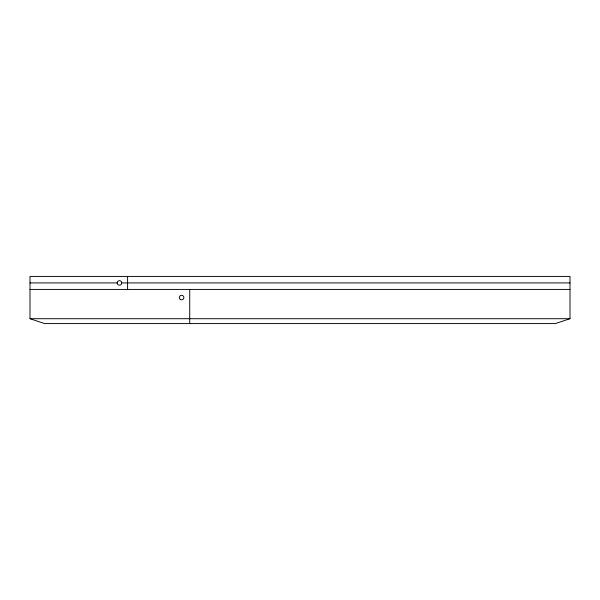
<?xml version="1.0" encoding="UTF-8"?>
<svg xmlns="http://www.w3.org/2000/svg" width="600" height="600" viewBox="0 0 600 600"><rect width="100%" height="100%" fill="white"/><g stroke="black" fill="none" stroke-linecap="round" stroke-linejoin="round"><path stroke-width="0.9" d="M570 318.705L555.36 323.587L44.64 323.587L30 318.705L30 276.413L570 276.413L570 318.705L30 318.705M30 282.923L117.18 282.923M121.733 282.923A2.28 2.28 0 0 0 118.32 280.95A2.28 2.28 0 0 0 118.32 284.895A2.28 2.28 0 0 0 121.733 282.923L570 282.923M30 289.425L570 289.425M189.72 289.425L189.72 323.587M127.59 276.413L127.59 289.425M180.33 299.452A2.28 2.28 0 0 0 183.863 297.705A2.28 2.28 0 0 0 180.578 295.522A2.28 2.28 0 0 0 180.33 299.452"/></g></svg>
